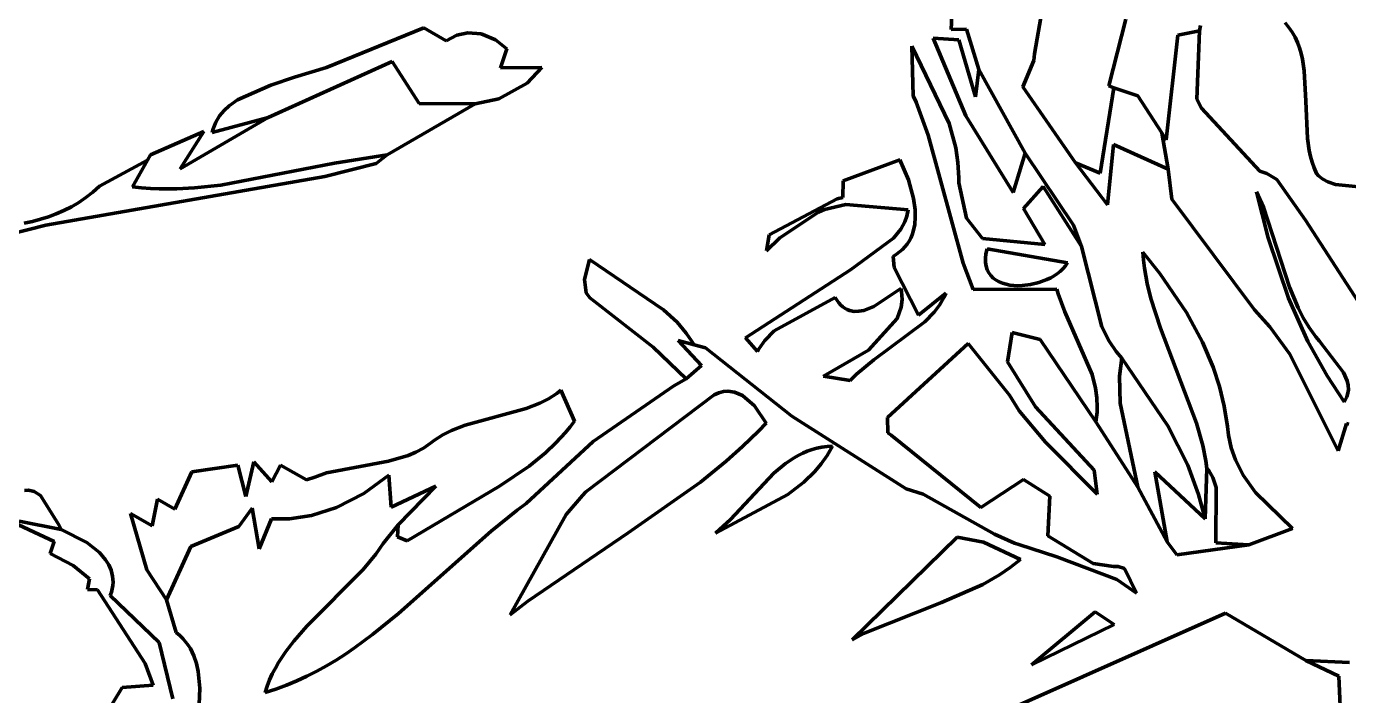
# Model space of a CAD drawing. Header units: millimetres. Extents: x 0 to 8.3, y 0 to 12.4.
# Drawn here: x 5.048 to 6.559, y 10.788 to 11.553 of the extents above; entities that cross this region are included whole.
import ezdxf

# ---------------------------------------------------------------- set-up
doc = ezdxf.new("R2010")
doc.units = ezdxf.units.MM
for name, color, linetype, lineweight in [('color#131313ff', 7, 'CONTINUOUS', 100), ('color#7c7c7cff', 7, 'CONTINUOUS', 100), ('color#c5c5c5ff', 7, 'CONTINUOUS', 100), ('color#ffffffff', 7, 'CONTINUOUS', 100)]:
    doc.layers.add(name, color=color, linetype=linetype, lineweight=lineweight)

msp = doc.modelspace()

# ---------------------------------------------------------------- linework, layer by layer
at = {"layer": 'color#131313ff'}
for p, q in [((6.1049, 11.5493), (6.1086, 11.6259)), ((6.2089, 11.5716), (6.2003, 11.5212)), ((6.3891, 11.5478), (6.3903, 11.5538)), ((6.487, 11.5568), (6.4913, 11.5516)), ((6.4913, 11.5516), (6.4951, 11.546)), ((6.1224, 11.5494), (6.1049, 11.5493)), ((6.1368, 11.5035), (6.1224, 11.5494)), ((6.386, 11.4694), (6.3891, 11.5478)), ((6.4951, 11.546), (6.4983, 11.5403)), ((6.4983, 11.5403), (6.501, 11.5344)), ((6.2003, 11.5212), (6.1995, 11.5139)), ((6.501, 11.5344), (6.5033, 11.5282)), ((6.5033, 11.5282), (6.5052, 11.5219)), ((6.5052, 11.5219), (6.5067, 11.5154)), ((5.324, 11.4484), (5.4659, 11.5124)), ((5.4659, 11.5124), (5.4968, 11.4644)), ((6.1995, 11.5139), (6.1871, 11.4835)), ((6.5067, 11.5154), (6.5088, 11.5021)), ((6.1896, 11.4077), (6.1368, 11.5035)), ((6.5088, 11.5021), (6.5106, 11.4672)), ((6.1871, 11.4835), (6.2471, 11.3969)), ((5.5608, 11.4643), (5.46, 11.4061)), ((5.4968, 11.4644), (5.5608, 11.4643)), ((6.3912, 11.4592), (6.386, 11.4694)), ((6.5106, 11.4672), (6.5125, 11.4246)), ((5.2234, 11.39), (5.324, 11.4484)), ((6.4579, 11.3871), (6.3912, 11.4592)), ((5.1896, 11.4061), (5.2506, 11.4325)), ((5.2506, 11.4325), (5.2234, 11.39)), ((6.2839, 11.3487), (6.2908, 11.4176)), ((6.2908, 11.4176), (6.3533, 11.3894)), ((6.5125, 11.4246), (6.5145, 11.4108)), ((5.1688, 11.3694), (5.1859, 11.3998)), ((5.1859, 11.3998), (5.1896, 11.4061)), ((5.46, 11.4061), (5.3999, 11.3964)), ((5.9814, 11.3763), (6.0462, 11.4001)), ((6.0462, 11.4001), (6.0562, 11.3774)), ((6.2449, 11.3255), (6.1896, 11.4077)), ((6.5145, 11.4108), (6.516, 11.404)), ((6.516, 11.404), (6.5178, 11.3974)), ((5.3999, 11.3964), (5.27, 11.3714)), ((6.2471, 11.3969), (6.2839, 11.3487)), ((6.3533, 11.3894), (6.3573, 11.3554)), ((6.466, 11.3845), (6.4579, 11.3871)), ((6.4775, 11.3777), (6.466, 11.3845)), ((6.5178, 11.3974), (6.52, 11.3909)), ((6.52, 11.3909), (6.5226, 11.3846)), ((6.5226, 11.3846), (6.525, 11.3821)), ((5.1791, 11.3683), (5.1688, 11.3694)), ((5.27, 11.3714), (5.2399, 11.3682)), ((5.9812, 11.3573), (5.9814, 11.3763)), ((6.0562, 11.3774), (6.0621, 11.3561)), ((6.5102, 11.3312), (6.4775, 11.3777)), ((6.525, 11.3821), (6.5301, 11.378)), ((6.5301, 11.378), (6.5356, 11.3749)), ((6.5356, 11.3749), (6.5445, 11.3719)), ((6.5445, 11.3719), (6.5897, 11.3674)), ((5.1893, 11.3675), (5.1791, 11.3683)), ((5.1994, 11.3671), (5.1893, 11.3675)), ((5.2197, 11.3671), (5.1994, 11.3671)), ((5.2399, 11.3682), (5.2197, 11.3671)), ((5.8968, 11.3146), (5.9747, 11.3558)), ((5.9747, 11.3558), (5.9812, 11.3573)), ((6.0621, 11.3561), (6.0638, 11.3431)), ((6.3573, 11.3554), (6.4519, 11.2286)), ((6.454, 11.3635), (6.4621, 11.3462)), ((6.4673, 11.3109), (6.454, 11.3635)), ((5.9532, 11.3404), (5.909, 11.311)), ((5.9601, 11.3433), (5.9532, 11.3404)), ((5.9845, 11.3493), (5.9601, 11.3433)), ((6.0558, 11.343), (5.9845, 11.3493)), ((6.0544, 11.3359), (6.0558, 11.343)), ((6.0638, 11.3431), (6.064, 11.3345)), ((6.4621, 11.3462), (6.492, 11.2545)), ((6.0474, 11.3208), (6.0522, 11.3295)), ((6.0522, 11.3295), (6.0544, 11.3359)), ((6.0633, 11.3262), (6.0616, 11.3182)), ((6.064, 11.3345), (6.0633, 11.3262)), ((6.254, 11.3012), (6.2449, 11.3255)), ((6.5745, 11.2319), (6.5102, 11.3312)), ((5.894, 11.2962), (5.8968, 11.3146)), ((5.909, 11.311), (5.894, 11.2962)), ((5.9898, 11.2745), (6.0389, 11.3108)), ((6.0389, 11.3108), (6.0474, 11.3208)), ((6.0587, 11.3108), (6.0569, 11.3072)), ((6.0603, 11.3144), (6.0587, 11.3108)), ((6.0616, 11.3182), (6.0603, 11.3144)), ((6.4908, 11.2422), (6.4673, 11.3109)), ((6.0461, 11.2949), (6.0425, 11.2923)), ((6.0493, 11.2977), (6.0461, 11.2949)), ((6.0522, 11.3007), (6.0493, 11.2977)), ((6.0547, 11.3039), (6.0522, 11.3007)), ((6.0569, 11.3072), (6.0547, 11.3039)), ((6.1447, 11.2929), (6.146, 11.2986)), ((6.146, 11.2986), (6.2381, 11.2826)), ((6.2774, 11.2095), (6.254, 11.3012)), ((6.3435, 11.2704), (6.324, 11.2945)), ((6.324, 11.2945), (6.3248, 11.2855)), ((6.0425, 11.2923), (6.0385, 11.2899)), ((6.0385, 11.2899), (6.0397, 11.2773)), ((6.1442, 11.2877), (6.1447, 11.2929)), ((6.1443, 11.2829), (6.1442, 11.2877)), ((6.145, 11.2785), (6.1443, 11.2829)), ((6.1463, 11.2745), (6.145, 11.2785)), ((6.2359, 11.2792), (6.2332, 11.276)), ((6.2381, 11.2826), (6.2359, 11.2792)), ((6.3248, 11.2855), (6.326, 11.2765)), ((5.8699, 11.1966), (5.9898, 11.2745)), ((6.0397, 11.2773), (6.0678, 11.2225)), ((6.1481, 11.271), (6.1463, 11.2745)), ((6.1504, 11.2679), (6.1481, 11.271)), ((6.1531, 11.2651), (6.1504, 11.2679)), ((6.1563, 11.2628), (6.1531, 11.2651)), ((6.2188, 11.2654), (6.2145, 11.2633)), ((6.2229, 11.2677), (6.2188, 11.2654)), ((6.2267, 11.2702), (6.2229, 11.2677)), ((6.2301, 11.273), (6.2267, 11.2702)), ((6.2332, 11.276), (6.2301, 11.273)), ((6.326, 11.2765), (6.3291, 11.2589)), ((6.3742, 11.2257), (6.3435, 11.2704)), ((6.0475, 11.253), (6.0167, 11.2325)), ((6.0482, 11.2498), (6.0475, 11.253)), ((6.0489, 11.2405), (6.0482, 11.2498)), ((6.1598, 11.2608), (6.1563, 11.2628)), ((6.1637, 11.2592), (6.1598, 11.2608)), ((6.1678, 11.258), (6.1637, 11.2592)), ((6.1721, 11.2571), (6.1678, 11.258)), ((6.1766, 11.2566), (6.1721, 11.2571)), ((6.1813, 11.2564), (6.1766, 11.2566)), ((6.1861, 11.2565), (6.1813, 11.2564)), ((6.1958, 11.2576), (6.1861, 11.2565)), ((6.2054, 11.2599), (6.1958, 11.2576)), ((6.2145, 11.2633), (6.2054, 11.2599)), ((6.3291, 11.2589), (6.3334, 11.2416)), ((6.492, 11.2545), (6.5017, 11.2309)), ((5.9725, 11.2427), (5.9027, 11.2046)), ((5.9745, 11.2394), (5.9725, 11.2427)), ((5.9767, 11.2366), (5.9745, 11.2394)), ((5.9789, 11.2341), (5.9767, 11.2366)), ((5.9812, 11.2321), (5.9789, 11.2341)), ((6.048, 11.232), (6.0489, 11.2405)), ((6.0678, 11.2225), (6.099, 11.2478)), ((6.0915, 11.2341), (6.0854, 11.226)), ((6.0967, 11.243), (6.0915, 11.2341)), ((6.099, 11.2478), (6.0967, 11.243)), ((6.3334, 11.2416), (6.3442, 11.2077)), ((6.513, 11.1927), (6.4908, 11.2422)), ((5.9837, 11.2304), (5.9812, 11.2321)), ((5.9862, 11.2291), (5.9837, 11.2304)), ((5.9887, 11.2281), (5.9862, 11.2291)), ((5.9941, 11.227), (5.9887, 11.2281)), ((5.9996, 11.2271), (5.9941, 11.227)), ((6.0052, 11.2281), (5.9996, 11.2271)), ((6.0167, 11.2325), (6.0052, 11.2281)), ((6.0104, 11.1828), (6.0433, 11.2189)), ((6.0433, 11.2189), (6.048, 11.232)), ((6.0854, 11.226), (6.075, 11.2149)), ((6.3925, 11.1917), (6.3742, 11.2257)), ((6.4519, 11.2286), (6.4695, 11.2094)), ((6.5017, 11.2309), (6.5075, 11.2196)), ((6.5075, 11.2196), (6.5142, 11.2086)), ((5.9027, 11.2046), (5.8921, 11.1939)), ((6.075, 11.2149), (6.0166, 11.1717)), ((6.2858, 11.1928), (6.2774, 11.2095)), ((6.3442, 11.2077), (6.3854, 11.0994)), ((6.4695, 11.2094), (6.4924, 11.178)), ((6.5142, 11.2086), (6.5219, 11.1981)), ((5.8195, 11.1652), (5.793, 11.1936)), ((5.793, 11.1936), (5.811, 11.1888)), ((5.811, 11.1888), (5.8241, 11.1852)), ((5.8835, 11.181), (5.8699, 11.1966)), ((5.8921, 11.1939), (5.8854, 11.1845)), ((6.0322, 11.1057), (6.1244, 11.1903)), ((6.1244, 11.1903), (6.1718, 11.1313)), ((6.1695, 11.1692), (6.1746, 11.2027)), ((6.1746, 11.2027), (6.2069, 11.195)), ((6.2069, 11.195), (6.2703, 11.1008)), ((6.2938, 11.181), (6.2858, 11.1928)), ((6.4045, 11.1633), (6.3925, 11.1917)), ((6.5348, 11.1534), (6.513, 11.1927)), ((6.5219, 11.1981), (6.5261, 11.1931)), ((6.5261, 11.1931), (6.5536, 11.1572)), ((5.8241, 11.1852), (5.9227, 11.1071)), ((5.8854, 11.1845), (5.8835, 11.181)), ((5.9589, 11.1531), (6.0104, 11.1828)), ((6.3002, 11.1736), (6.2938, 11.181)), ((6.3528, 11.0963), (6.3002, 11.1736)), ((6.4924, 11.178), (6.5475, 11.0676)), ((5.8021, 11.1498), (5.8195, 11.1652)), ((6.0166, 11.1717), (5.9966, 11.1553)), ((6.2014, 11.1179), (6.1695, 11.1692)), ((6.4117, 11.1413), (6.4045, 11.1633)), ((5.788, 11.1418), (5.8021, 11.1498)), ((5.9894, 11.148), (5.9589, 11.1531)), ((5.9966, 11.1553), (5.9894, 11.148)), ((6.5545, 11.1235), (6.5348, 11.1534)), ((6.5536, 11.1572), (6.558, 11.1476)), ((6.558, 11.1476), (6.559, 11.1425)), ((6.559, 11.1425), (6.5592, 11.1373)), ((5.8338, 11.1316), (5.6874, 11.0207)), ((5.6955, 11.0785), (5.788, 11.1418)), ((5.8392, 11.134), (5.8338, 11.1316)), ((5.8446, 11.1353), (5.8392, 11.134)), ((5.8497, 11.1357), (5.8446, 11.1353)), ((5.8571, 11.1347), (5.8497, 11.1357)), ((5.8663, 11.1309), (5.8571, 11.1347)), ((5.8802, 11.1191), (5.8663, 11.1309)), ((6.1718, 11.1313), (6.1826, 11.1132)), ((6.4172, 11.1188), (6.4117, 11.1413)), ((6.5573, 11.1292), (6.5561, 11.1264)), ((6.5582, 11.132), (6.5573, 11.1292)), ((6.5592, 11.1373), (6.5582, 11.132)), ((5.8934, 11.0993), (5.8802, 11.1191)), ((6.1826, 11.1132), (6.213, 11.0776)), ((6.2686, 11.0456), (6.2014, 11.1179)), ((6.421, 11.0956), (6.4172, 11.1188)), ((6.5561, 11.1264), (6.5545, 11.1235)), ((5.8846, 11.0902), (5.8934, 11.0993)), ((5.9227, 11.1071), (6.0537, 11.0244)), ((6.0326, 11.0883), (6.0322, 11.1057)), ((6.2703, 11.1008), (6.3185, 11.026)), ((6.3854, 11.0994), (6.3926, 11.0738)), ((6.5475, 11.0676), (6.5569, 11.0987)), ((6.5569, 11.0987), (6.5597, 11.098)), ((5.8664, 11.0725), (5.8846, 11.0902)), ((6.0363, 11.0854), (6.0326, 11.0883)), ((6.1391, 11.003), (6.0363, 11.0854)), ((6.3755, 11.0514), (6.3528, 11.0963)), ((6.4221, 11.0855), (6.421, 11.0956)), ((6.4253, 11.071), (6.4221, 11.0855)), ((5.6189, 11.0076), (5.6955, 11.0785)), ((5.8476, 11.0558), (5.8664, 11.0725)), ((5.9405, 11.0673), (5.9353, 11.0651)), ((5.9459, 11.0692), (5.9405, 11.0673)), ((5.9514, 11.0707), (5.9459, 11.0692)), ((5.9572, 11.0719), (5.9514, 11.0707)), ((5.9631, 11.0726), (5.9572, 11.0719)), ((5.9692, 11.073), (5.9631, 11.0726)), ((5.9633, 11.0625), (5.9692, 11.073)), ((6.213, 11.0776), (6.2721, 11.0181)), ((6.3926, 11.0738), (6.3962, 11.0564)), ((6.4302, 11.0572), (6.4253, 11.071)), ((5.8182, 11.032), (5.8476, 11.0558)), ((5.9157, 11.0533), (5.9022, 11.042)), ((5.9253, 11.0597), (5.9157, 11.0533)), ((5.9302, 11.0625), (5.9253, 11.0597)), ((5.9353, 11.0651), (5.9302, 11.0625)), ((5.949, 11.0441), (5.9565, 11.0529)), ((5.9565, 11.0529), (5.9633, 11.0625)), ((6.3962, 11.0564), (6.3975, 11.0476)), ((6.4389, 11.0398), (6.4302, 11.0572)), ((5.4333, 11.0187), (5.4621, 11.0397)), ((5.4621, 11.0397), (5.4645, 11.0034)), ((5.9022, 11.042), (5.8525, 10.9892)), ((5.9366, 11.032), (5.949, 11.0441)), ((6.2721, 11.0181), (6.2686, 11.0456)), ((6.388, 11.0178), (6.3755, 11.0514)), ((6.3975, 11.0476), (6.3953, 10.9899)), ((6.4529, 11.0199), (6.4389, 11.0398)), ((5.4645, 11.0034), (5.5156, 11.0273)), ((5.5156, 11.0273), (5.4728, 10.983)), ((5.7356, 10.9741), (5.8182, 11.032)), ((5.9181, 11.0179), (5.9366, 11.032)), ((6.0537, 11.0244), (6.0728, 11.0182)), ((6.1878, 11.0347), (6.1391, 11.003)), ((6.218, 11.016), (6.1878, 11.0347)), ((6.3185, 11.026), (6.3519, 10.9638)), ((5.402, 11.0028), (5.4333, 11.0187)), ((5.6087, 11), (5.6189, 11.0076)), ((5.6833, 11.0167), (5.6647, 10.995)), ((5.6874, 11.0207), (5.6833, 11.0167)), ((5.8355, 10.9735), (5.9181, 11.0179)), ((6.0728, 11.0182), (6.1547, 10.9723)), ((6.2154, 10.9706), (6.218, 11.016)), ((6.3953, 10.9899), (6.388, 11.0178)), ((6.4954, 10.9789), (6.4529, 11.0199)), ((5.0793, 10.964), (5.0213, 10.9912)), ((5.2905, 10.9813), (5.3055, 11.0023)), ((5.3055, 11.0023), (5.3135, 10.9557)), ((5.3485, 10.9901), (5.3734, 10.9939)), ((5.3734, 10.9939), (5.402, 11.0028)), ((5.579, 10.9759), (5.6087, 11)), ((5.6647, 10.995), (5.6008, 10.8802)), ((5.0392, 10.9872), (5.0874, 10.9776)), ((5.0874, 10.9776), (5.1165, 10.963)), ((5.2354, 10.9583), (5.2905, 10.9813)), ((5.3135, 10.9557), (5.3279, 10.9898)), ((5.3279, 10.9898), (5.3485, 10.9901)), ((5.4728, 10.983), (5.4556, 10.9618)), ((5.8525, 10.9892), (5.8355, 10.9735)), ((6.4455, 10.9603), (6.4954, 10.9789)), ((5.0746, 10.9503), (5.0793, 10.964)), ((5.1165, 10.963), (5.131, 10.9513)), ((5.4556, 10.9618), (5.4471, 10.9494)), ((5.4732, 10.8818), (5.579, 10.9759)), ((5.6208, 10.8957), (5.7356, 10.9741)), ((6.1118, 10.9691), (5.9919, 10.8517)), ((6.142, 10.9633), (6.1118, 10.9691)), ((6.1842, 10.9436), (6.142, 10.9633)), ((6.1547, 10.9723), (6.1775, 10.9623)), ((6.1775, 10.9623), (6.1822, 10.9607)), ((6.2672, 10.9387), (6.2154, 10.9706)), ((6.3519, 10.9638), (6.3631, 10.9486)), ((5.101, 10.9366), (5.0746, 10.9503)), ((5.131, 10.9513), (5.138, 10.9432)), ((5.2077, 10.8973), (5.2354, 10.9583)), ((5.4471, 10.9494), (5.4327, 10.9319)), ((6.1822, 10.9607), (6.2259, 10.9464)), ((6.2259, 10.9464), (6.2946, 10.9206)), ((6.3631, 10.9486), (6.4455, 10.9603)), ((5.1197, 10.9215), (5.101, 10.9366)), ((5.138, 10.9432), (5.1417, 10.9373)), ((5.1417, 10.9373), (5.1444, 10.9311)), ((5.1444, 10.9311), (5.1461, 10.9244)), ((5.4327, 10.9319), (5.3682, 10.8671)), ((6.1603, 10.9259), (6.1725, 10.9342)), ((6.1725, 10.9342), (6.1842, 10.9436)), ((6.2908, 10.9353), (6.2672, 10.9387)), ((6.2961, 10.9353), (6.2908, 10.9353)), ((6.3032, 10.933), (6.2961, 10.9353)), ((6.317, 10.9049), (6.3032, 10.933)), ((5.1174, 10.909), (5.1197, 10.9215)), ((5.1461, 10.9244), (5.1465, 10.921)), ((5.1466, 10.9174), (5.1463, 10.9138)), ((5.1465, 10.921), (5.1466, 10.9174)), ((6.1412, 10.915), (6.1603, 10.9259)), ((6.2946, 10.9206), (6.317, 10.9049)), ((5.1288, 10.9089), (5.1174, 10.909)), ((5.1834, 10.8247), (5.1288, 10.9089)), ((5.1448, 10.9063), (5.1434, 10.9024)), ((5.1434, 10.9024), (5.1993, 10.8487)), ((5.1457, 10.9101), (5.1448, 10.9063)), ((5.1463, 10.9138), (5.1457, 10.9101)), ((6.094, 10.8945), (6.1412, 10.915)), ((5.2189, 10.8601), (5.2077, 10.8973)), ((5.6008, 10.8802), (5.6208, 10.8957)), ((6.0048, 10.8587), (6.094, 10.8945)), ((5.4433, 10.8576), (5.4732, 10.8818)), ((6.4188, 10.8823), (6.1727, 10.7727)), ((6.2696, 10.8836), (6.197, 10.8229)), ((6.2912, 10.869), (6.2696, 10.8836)), ((6.5105, 10.8282), (6.4188, 10.8823)), ((5.2228, 10.8567), (5.2189, 10.8601)), ((5.2264, 10.8531), (5.2228, 10.8567)), ((5.3682, 10.8671), (5.3532, 10.8502)), ((5.4228, 10.8425), (5.4433, 10.8576)), ((5.9919, 10.8517), (6.0048, 10.8587)), ((6.197, 10.8229), (6.2912, 10.869)), ((5.1993, 10.8487), (5.2149, 10.7844)), ((5.2296, 10.8494), (5.2264, 10.8531)), ((5.2325, 10.8456), (5.2296, 10.8494)), ((5.235, 10.8416), (5.2325, 10.8456)), ((5.2372, 10.8375), (5.235, 10.8416)), ((5.3532, 10.8502), (5.3441, 10.8384)), ((5.4123, 10.8354), (5.4228, 10.8425)), ((5.2391, 10.8333), (5.2372, 10.8375)), ((5.2421, 10.8245), (5.2391, 10.8333)), ((5.3359, 10.8259), (5.3322, 10.8194)), ((5.3441, 10.8384), (5.3359, 10.8259)), ((5.3907, 10.8221), (5.4016, 10.8286)), ((5.4016, 10.8286), (5.4123, 10.8354)), ((6.5605, 10.8257), (6.5105, 10.8282)), ((5.1923, 10.7998), (5.1834, 10.8247)), ((5.2441, 10.8155), (5.2421, 10.8245)), ((5.2458, 10.7965), (5.2441, 10.8155)), ((5.3287, 10.8128), (5.3256, 10.8059)), ((5.3322, 10.8194), (5.3287, 10.8128)), ((5.3567, 10.8048), (5.3682, 10.8102)), ((5.3682, 10.8102), (5.3796, 10.8159)), ((5.3796, 10.8159), (5.3907, 10.8221)), ((5.1107, 10.7211), (5.1572, 10.7973)), ((5.1572, 10.7973), (5.1923, 10.7998)), ((5.243, 10.7287), (5.2458, 10.7965)), ((5.3228, 10.7988), (5.3204, 10.7914)), ((5.3204, 10.7914), (5.3328, 10.7954)), ((5.3256, 10.8059), (5.3228, 10.7988)), ((5.3328, 10.7954), (5.3449, 10.7999)), ((5.3449, 10.7999), (5.3567, 10.8048))]:
    msp.add_line(p, q, dxfattribs=at)
at = {"layer": 'color#7c7c7cff'}
for p, q in [((6.0846, 11.5391), (6.1139, 11.5373)), ((6.1219, 11.4506), (6.0846, 11.5391)), ((6.1139, 11.5373), (6.133, 11.4721)), ((6.06, 11.53), (6.1027, 11.4418)), ((6.0617, 11.4734), (6.06, 11.53)), ((6.133, 11.4721), (6.1368, 11.5035)), ((6.1368, 11.5035), (6.1896, 11.4077)), ((6.2752, 11.385), (6.2911, 11.4826)), ((6.2911, 11.4826), (6.3185, 11.4733)), ((6.065, 11.466), (6.0617, 11.4734)), ((6.0787, 11.4285), (6.065, 11.466)), ((6.3185, 11.4733), (6.346, 11.4311)), ((6.1758, 11.363), (6.1219, 11.4506)), ((6.1027, 11.4418), (6.1102, 11.4141)), ((6.346, 11.4311), (6.3533, 11.3894)), ((6.1187, 11.2821), (6.0787, 11.4285)), ((6.2908, 11.4176), (6.2839, 11.3487)), ((6.3533, 11.3894), (6.2908, 11.4176)), ((5.1311, 11.3701), (5.1859, 11.3998)), ((5.1859, 11.3998), (5.1688, 11.3694)), ((5.3999, 11.3964), (5.46, 11.4061)), ((5.46, 11.4061), (5.4474, 11.3961)), ((6.1102, 11.4141), (6.1128, 11.3971)), ((6.1896, 11.4077), (6.1758, 11.363)), ((5.27, 11.3714), (5.3999, 11.3964)), ((5.4474, 11.3961), (5.3889, 11.3812)), ((6.1128, 11.3971), (6.1138, 11.3797)), ((6.2839, 11.3487), (6.2471, 11.3969)), ((6.2471, 11.3969), (6.2752, 11.385)), ((5.3889, 11.3812), (5.0697, 11.3254)), ((5.1234, 11.3632), (5.1311, 11.3701)), ((5.1688, 11.3694), (5.1791, 11.3683)), ((5.2399, 11.3682), (5.27, 11.3714)), ((6.1138, 11.3797), (6.1137, 11.3738)), ((6.1137, 11.3738), (6.1227, 11.3334)), ((6.1877, 11.3445), (6.2101, 11.3698)), ((6.2101, 11.3698), (6.254, 11.3012)), ((5.1074, 11.3515), (5.1155, 11.357)), ((5.1155, 11.357), (5.1234, 11.3632)), ((5.1791, 11.3683), (5.1893, 11.3675)), ((5.1893, 11.3675), (5.1994, 11.3671)), ((5.1994, 11.3671), (5.2197, 11.3671)), ((5.2197, 11.3671), (5.2399, 11.3682)), ((5.0817, 11.3385), (5.0905, 11.3423)), ((5.0905, 11.3423), (5.099, 11.3466)), ((5.099, 11.3466), (5.1074, 11.3515)), ((6.212, 11.3036), (6.1877, 11.3445)), ((5.0697, 11.3254), (4.9506, 11.2956)), ((5.045, 11.3277), (5.0544, 11.3298)), ((5.0544, 11.3298), (5.0637, 11.3323)), ((5.0637, 11.3323), (5.0728, 11.3351)), ((5.0728, 11.3351), (5.0817, 11.3385)), ((6.1227, 11.3334), (6.1408, 11.3102)), ((6.1408, 11.3102), (6.212, 11.3036)), ((6.146, 11.2986), (6.1447, 11.2929)), ((6.2381, 11.2826), (6.146, 11.2986)), ((6.254, 11.3012), (6.2774, 11.2095)), ((6.1301, 11.2522), (6.1187, 11.2821)), ((6.1447, 11.2929), (6.1442, 11.2877)), ((6.1442, 11.2877), (6.1443, 11.2829)), ((6.1443, 11.2829), (6.145, 11.2785)), ((6.145, 11.2785), (6.1463, 11.2745)), ((6.2332, 11.276), (6.2359, 11.2792)), ((6.2359, 11.2792), (6.2381, 11.2826)), ((6.1463, 11.2745), (6.1481, 11.271)), ((6.1481, 11.271), (6.1504, 11.2679)), ((6.1504, 11.2679), (6.1531, 11.2651)), ((6.1531, 11.2651), (6.1563, 11.2628)), ((6.2145, 11.2633), (6.2188, 11.2654)), ((6.2188, 11.2654), (6.2229, 11.2677)), ((6.2229, 11.2677), (6.2267, 11.2702)), ((6.2267, 11.2702), (6.2301, 11.273)), ((6.2301, 11.273), (6.2332, 11.276)), ((6.2257, 11.2524), (6.1301, 11.2522)), ((6.1563, 11.2628), (6.1598, 11.2608)), ((6.1598, 11.2608), (6.1637, 11.2592)), ((6.1637, 11.2592), (6.1678, 11.258)), ((6.1678, 11.258), (6.1721, 11.2571)), ((6.1721, 11.2571), (6.1766, 11.2566)), ((6.1766, 11.2566), (6.1813, 11.2564)), ((6.1813, 11.2564), (6.1861, 11.2565)), ((6.1861, 11.2565), (6.1958, 11.2576)), ((6.1958, 11.2576), (6.2054, 11.2599)), ((6.2054, 11.2599), (6.2145, 11.2633)), ((6.2272, 11.2472), (6.2257, 11.2524)), ((6.2348, 11.2265), (6.2272, 11.2472)), ((6.2661, 11.1549), (6.2348, 11.2265)), ((6.2774, 11.2095), (6.2858, 11.1928)), ((6.2858, 11.1928), (6.2938, 11.181)), ((6.2938, 11.181), (6.3002, 11.1736)), ((6.3002, 11.1736), (6.2976, 11.1529)), ((6.2702, 11.1391), (6.2661, 11.1549)), ((6.2976, 11.1529), (6.2982, 11.122)), ((6.2717, 11.1284), (6.2702, 11.1391)), ((6.2721, 11.1175), (6.2717, 11.1284)), ((6.2719, 11.112), (6.2721, 11.1175)), ((6.2982, 11.122), (6.3185, 11.026)), ((6.2703, 11.1008), (6.2713, 11.1065)), ((6.3185, 11.026), (6.2703, 11.1008)), ((6.2713, 11.1065), (6.2719, 11.112)), ((6.3519, 10.9638), (6.3378, 11.0435)), ((6.3378, 11.0435), (6.3953, 10.9899)), ((6.3953, 10.9899), (6.3975, 11.0476)), ((6.3975, 11.0476), (6.3995, 11.0451)), ((6.3995, 11.0451), (6.4043, 11.0371)), ((6.4043, 11.0371), (6.4082, 11.0259)), ((6.4082, 11.0259), (6.4076, 10.9624)), ((6.3631, 10.9486), (6.3519, 10.9638)), ((6.4076, 10.9624), (6.4455, 10.9603)), ((6.4455, 10.9603), (6.3631, 10.9486)), ((6.5484, 10.8101), (6.5105, 10.8282)), ((6.5105, 10.8282), (6.5605, 10.8257)), ((6.5517, 10.7374), (6.5484, 10.8101))]:
    msp.add_line(p, q, dxfattribs=at)
at = {"layer": 'color#c5c5c5ff'}
for p, q in [((5.3907, 11.5056), (5.502, 11.5509)), ((5.502, 11.5509), (5.5274, 11.5361)), ((6.2851, 11.4846), (6.3047, 11.561)), ((6.3903, 11.5538), (6.3891, 11.5478)), ((5.5274, 11.5361), (5.5398, 11.5425)), ((5.5398, 11.5425), (5.5524, 11.5453)), ((5.5524, 11.5453), (5.5674, 11.5442)), ((5.5674, 11.5442), (5.584, 11.5373)), ((5.584, 11.5373), (5.5969, 11.5271)), ((6.3641, 11.5425), (6.351, 11.423)), ((6.3891, 11.5478), (6.3641, 11.5425)), ((5.5969, 11.5271), (5.5895, 11.5054)), ((5.4659, 11.5124), (5.324, 11.4484)), ((5.3541, 11.4947), (5.3907, 11.5056)), ((5.4968, 11.4644), (5.4659, 11.5124)), ((5.5895, 11.5054), (5.6368, 11.5059)), ((5.6368, 11.5059), (5.6202, 11.4878)), ((5.3272, 11.4854), (5.3541, 11.4947)), ((5.289, 11.4688), (5.3272, 11.4854)), ((5.6202, 11.4878), (5.5878, 11.4701)), ((6.2911, 11.4826), (6.2851, 11.4846)), ((6.3185, 11.4733), (6.2911, 11.4826)), ((5.2735, 11.4564), (5.2792, 11.4618)), ((5.2792, 11.4618), (5.289, 11.4688)), ((5.5608, 11.4643), (5.4968, 11.4644)), ((5.5878, 11.4701), (5.5608, 11.4643)), ((6.346, 11.4311), (6.3185, 11.4733)), ((5.324, 11.4484), (5.2598, 11.4314)), ((5.2643, 11.4434), (5.2685, 11.4503)), ((5.2685, 11.4503), (5.2735, 11.4564)), ((5.2598, 11.4314), (5.261, 11.4356)), ((5.261, 11.4356), (5.2625, 11.4396)), ((5.2625, 11.4396), (5.2643, 11.4434)), ((6.351, 11.423), (6.346, 11.4311)), ((5.6857, 11.2635), (5.6913, 11.2864)), ((5.6913, 11.2864), (5.7762, 11.2289)), ((5.6877, 11.2483), (5.6857, 11.2635)), ((5.6919, 11.2425), (5.6877, 11.2483)), ((5.6967, 11.2388), (5.6919, 11.2425)), ((5.7643, 11.1861), (5.6967, 11.2388)), ((5.7762, 11.2289), (5.7918, 11.2145)), ((5.7918, 11.2145), (5.8021, 11.2023)), ((5.811, 11.1888), (5.793, 11.1936)), ((5.793, 11.1936), (5.8195, 11.1652)), ((5.8021, 11.2023), (5.8082, 11.1935)), ((5.8082, 11.1935), (5.811, 11.1888)), ((5.8021, 11.1498), (5.7643, 11.1861)), ((5.8195, 11.1652), (5.8021, 11.1498)), ((5.6444, 11.1271), (5.6539, 11.1333)), ((5.6539, 11.1333), (5.6585, 11.1368)), ((5.6585, 11.1368), (5.6743, 11.1017)), ((5.5492, 11.097), (5.6191, 11.1159)), ((5.6191, 11.1159), (5.6346, 11.122)), ((5.6346, 11.122), (5.6444, 11.1271)), ((5.6743, 11.1017), (5.6693, 11.0951)), ((5.5143, 11.0798), (5.5238, 11.0859)), ((5.5238, 11.0859), (5.5338, 11.0909)), ((5.5338, 11.0909), (5.5492, 11.097)), ((5.664, 11.0887), (5.6529, 11.0767)), ((5.6693, 11.0951), (5.664, 11.0887)), ((5.493, 11.0661), (5.5015, 11.0707)), ((5.5015, 11.0707), (5.5097, 11.0763)), ((5.5097, 11.0763), (5.5143, 11.0798)), ((5.6529, 11.0767), (5.6412, 11.0655)), ((5.2983, 11.0155), (5.3075, 11.0551)), ((5.3075, 11.0551), (5.328, 11.0324)), ((5.3906, 11.0426), (5.4614, 11.056)), ((5.4614, 11.056), (5.4842, 11.0624)), ((5.4842, 11.0624), (5.493, 11.0661)), ((5.6412, 11.0655), (5.6223, 11.0501)), ((5.2173, 11.0011), (5.2367, 11.0438)), ((5.2367, 11.0438), (5.2894, 11.0512)), ((5.2894, 11.0512), (5.2983, 11.0155)), ((5.328, 11.0324), (5.3379, 11.0514)), ((5.3379, 11.0514), (5.3678, 11.0344)), ((5.3678, 11.0344), (5.3772, 11.0374)), ((5.3772, 11.0374), (5.3906, 11.0426)), ((5.4621, 11.0397), (5.4333, 11.0187)), ((5.4645, 11.0034), (5.4621, 11.0397)), ((5.6223, 11.0501), (5.5886, 11.0273)), ((5.0452, 11.0225), (5.0499, 11.0226)), ((5.0499, 11.0226), (5.0563, 11.0211)), ((5.5156, 11.0273), (5.4645, 11.0034)), ((5.4728, 10.983), (5.5156, 11.0273)), ((5.5886, 11.0273), (5.4829, 10.9647)), ((5.0563, 11.0211), (5.0636, 11.0166)), ((5.0636, 11.0166), (5.0845, 10.9831)), ((5.1913, 10.9819), (5.1974, 11.0124)), ((5.1974, 11.0124), (5.2173, 11.0011)), ((5.4333, 11.0187), (5.402, 11.0028)), ((5.1853, 10.9317), (5.1667, 10.996)), ((5.1667, 10.996), (5.1913, 10.9819)), ((5.3055, 11.0023), (5.2905, 10.9813)), ((5.3135, 10.9557), (5.3055, 11.0023)), ((5.3734, 10.9939), (5.3485, 10.9901)), ((5.402, 11.0028), (5.3734, 10.9939)), ((5.0874, 10.9776), (5.0392, 10.9872)), ((5.0845, 10.9831), (5.0874, 10.9776)), ((5.2905, 10.9813), (5.2354, 10.9583)), ((5.3279, 10.9898), (5.3135, 10.9557)), ((5.3485, 10.9901), (5.3279, 10.9898)), ((5.4719, 10.9695), (5.4728, 10.983)), ((5.4829, 10.9647), (5.4719, 10.9695)), ((5.2354, 10.9583), (5.2077, 10.8973)), ((5.2077, 10.8973), (5.1853, 10.9317)), ((6.197, 10.8229), (6.2696, 10.8836)), ((6.2696, 10.8836), (6.2912, 10.869)), ((6.2912, 10.869), (6.197, 10.8229))]:
    msp.add_line(p, q, dxfattribs=at)
at = {"layer": 'color#ffffffff'}
for p, q in [((6.1086, 11.6259), (6.1049, 11.5493)), ((6.2003, 11.5212), (6.2089, 11.5716)), ((5.502, 11.5509), (5.3907, 11.5056)), ((5.5274, 11.5361), (5.502, 11.5509)), ((6.3047, 11.561), (6.2851, 11.4846)), ((6.4913, 11.5516), (6.487, 11.5568)), ((6.4951, 11.546), (6.4913, 11.5516)), ((5.5398, 11.5425), (5.5274, 11.5361)), ((5.5524, 11.5453), (5.5398, 11.5425)), ((5.5674, 11.5442), (5.5524, 11.5453)), ((5.584, 11.5373), (5.5674, 11.5442)), ((5.5969, 11.5271), (5.584, 11.5373)), ((6.1139, 11.5373), (6.0846, 11.5391)), ((6.0846, 11.5391), (6.1219, 11.4506)), ((6.1049, 11.5493), (6.1224, 11.5494)), ((6.133, 11.4721), (6.1139, 11.5373)), ((6.1224, 11.5494), (6.1368, 11.5035)), ((6.351, 11.423), (6.3641, 11.5425)), ((6.3641, 11.5425), (6.3891, 11.5478)), ((6.3891, 11.5478), (6.386, 11.4694)), ((6.4983, 11.5403), (6.4951, 11.546)), ((6.501, 11.5344), (6.4983, 11.5403)), ((5.5895, 11.5054), (5.5969, 11.5271)), ((6.1027, 11.4418), (6.06, 11.53)), ((6.06, 11.53), (6.0617, 11.4734)), ((6.1995, 11.5139), (6.2003, 11.5212)), ((6.5033, 11.5282), (6.501, 11.5344)), ((6.5052, 11.5219), (6.5033, 11.5282)), ((6.5067, 11.5154), (6.5052, 11.5219)), ((5.3907, 11.5056), (5.3541, 11.4947)), ((5.6368, 11.5059), (5.5895, 11.5054)), ((5.6202, 11.4878), (5.6368, 11.5059)), ((6.1871, 11.4835), (6.1995, 11.5139)), ((6.5088, 11.5021), (6.5067, 11.5154)), ((5.3541, 11.4947), (5.3272, 11.4854)), ((6.1368, 11.5035), (6.133, 11.4721)), ((6.5106, 11.4672), (6.5088, 11.5021)), ((5.3272, 11.4854), (5.289, 11.4688)), ((5.5878, 11.4701), (5.6202, 11.4878)), ((6.2471, 11.3969), (6.1871, 11.4835)), ((6.2911, 11.4826), (6.2752, 11.385)), ((6.2851, 11.4846), (6.2911, 11.4826)), ((5.2792, 11.4618), (5.2735, 11.4564)), ((5.289, 11.4688), (5.2792, 11.4618)), ((5.46, 11.4061), (5.5608, 11.4643)), ((5.5608, 11.4643), (5.5878, 11.4701)), ((6.0617, 11.4734), (6.065, 11.466)), ((6.065, 11.466), (6.0787, 11.4285)), ((6.386, 11.4694), (6.3912, 11.4592)), ((6.5125, 11.4246), (6.5106, 11.4672)), ((5.324, 11.4484), (5.2234, 11.39)), ((5.2598, 11.4314), (5.324, 11.4484)), ((5.2685, 11.4503), (5.2643, 11.4434)), ((5.2735, 11.4564), (5.2685, 11.4503)), ((6.1219, 11.4506), (6.1758, 11.363)), ((6.3912, 11.4592), (6.4579, 11.3871)), ((5.2506, 11.4325), (5.1896, 11.4061)), ((5.2234, 11.39), (5.2506, 11.4325)), ((5.261, 11.4356), (5.2598, 11.4314)), ((5.2625, 11.4396), (5.261, 11.4356)), ((5.2643, 11.4434), (5.2625, 11.4396)), ((6.1102, 11.4141), (6.1027, 11.4418)), ((6.3533, 11.3894), (6.346, 11.4311)), ((6.346, 11.4311), (6.351, 11.423)), ((6.0787, 11.4285), (6.1187, 11.2821)), ((6.5145, 11.4108), (6.5125, 11.4246)), ((5.1859, 11.3998), (5.1311, 11.3701)), ((5.1896, 11.4061), (5.1859, 11.3998)), ((5.4474, 11.3961), (5.46, 11.4061)), ((6.0462, 11.4001), (5.9814, 11.3763)), ((6.0562, 11.3774), (6.0462, 11.4001)), ((6.1128, 11.3971), (6.1102, 11.4141)), ((6.1758, 11.363), (6.1896, 11.4077)), ((6.1896, 11.4077), (6.2449, 11.3255)), ((6.516, 11.404), (6.5145, 11.4108)), ((6.5178, 11.3974), (6.516, 11.404)), ((5.3889, 11.3812), (5.4474, 11.3961)), ((6.1138, 11.3797), (6.1128, 11.3971)), ((6.2752, 11.385), (6.2471, 11.3969)), ((6.3573, 11.3554), (6.3533, 11.3894)), ((6.4579, 11.3871), (6.466, 11.3845)), ((6.466, 11.3845), (6.4775, 11.3777)), ((6.52, 11.3909), (6.5178, 11.3974)), ((6.5226, 11.3846), (6.52, 11.3909)), ((6.525, 11.3821), (6.5226, 11.3846)), ((5.0697, 11.3254), (5.3889, 11.3812)), ((5.1311, 11.3701), (5.1234, 11.3632)), ((5.9814, 11.3763), (5.9812, 11.3573)), ((6.0621, 11.3561), (6.0562, 11.3774)), ((6.1137, 11.3738), (6.1138, 11.3797)), ((6.1227, 11.3334), (6.1137, 11.3738)), ((6.2101, 11.3698), (6.1877, 11.3445)), ((6.254, 11.3012), (6.2101, 11.3698)), ((6.4775, 11.3777), (6.5102, 11.3312)), ((6.5301, 11.378), (6.525, 11.3821)), ((6.5356, 11.3749), (6.5301, 11.378)), ((6.5445, 11.3719), (6.5356, 11.3749)), ((6.5897, 11.3674), (6.5445, 11.3719)), ((5.1155, 11.357), (5.1074, 11.3515)), ((5.1234, 11.3632), (5.1155, 11.357)), ((5.9747, 11.3558), (5.8968, 11.3146)), ((5.9812, 11.3573), (5.9747, 11.3558)), ((6.0638, 11.3431), (6.0621, 11.3561)), ((6.4519, 11.2286), (6.3573, 11.3554)), ((6.454, 11.3635), (6.4673, 11.3109)), ((6.4621, 11.3462), (6.454, 11.3635)), ((5.0905, 11.3423), (5.0817, 11.3385)), ((5.099, 11.3466), (5.0905, 11.3423)), ((5.1074, 11.3515), (5.099, 11.3466)), ((5.909, 11.311), (5.9532, 11.3404)), ((5.9532, 11.3404), (5.9601, 11.3433)), ((5.9601, 11.3433), (5.9845, 11.3493)), ((5.9845, 11.3493), (6.0558, 11.343)), ((6.0558, 11.343), (6.0544, 11.3359)), ((6.064, 11.3345), (6.0638, 11.3431)), ((6.1877, 11.3445), (6.212, 11.3036)), ((6.492, 11.2545), (6.4621, 11.3462)), ((4.9506, 11.2956), (5.0697, 11.3254)), ((5.0544, 11.3298), (5.045, 11.3277)), ((5.0637, 11.3323), (5.0544, 11.3298)), ((5.0728, 11.3351), (5.0637, 11.3323)), ((5.0817, 11.3385), (5.0728, 11.3351)), ((6.0522, 11.3295), (6.0474, 11.3208)), ((6.0544, 11.3359), (6.0522, 11.3295)), ((6.0616, 11.3182), (6.0633, 11.3262)), ((6.0633, 11.3262), (6.064, 11.3345)), ((6.1408, 11.3102), (6.1227, 11.3334)), ((6.2449, 11.3255), (6.254, 11.3012)), ((6.5102, 11.3312), (6.5745, 11.2319)), ((5.8968, 11.3146), (5.894, 11.2962)), ((5.894, 11.2962), (5.909, 11.311)), ((6.0389, 11.3108), (5.9898, 11.2745)), ((6.0474, 11.3208), (6.0389, 11.3108)), ((6.0569, 11.3072), (6.0587, 11.3108)), ((6.0587, 11.3108), (6.0603, 11.3144)), ((6.0603, 11.3144), (6.0616, 11.3182)), ((6.212, 11.3036), (6.1408, 11.3102)), ((6.4673, 11.3109), (6.4908, 11.2422)), ((6.0425, 11.2923), (6.0461, 11.2949)), ((6.0461, 11.2949), (6.0493, 11.2977)), ((6.0493, 11.2977), (6.0522, 11.3007)), ((6.0522, 11.3007), (6.0547, 11.3039)), ((6.0547, 11.3039), (6.0569, 11.3072)), ((6.324, 11.2945), (6.3435, 11.2704)), ((6.3248, 11.2855), (6.324, 11.2945)), ((5.6913, 11.2864), (5.6857, 11.2635)), ((5.7762, 11.2289), (5.6913, 11.2864)), ((6.0385, 11.2899), (6.0425, 11.2923)), ((6.0397, 11.2773), (6.0385, 11.2899)), ((6.1187, 11.2821), (6.1301, 11.2522)), ((6.326, 11.2765), (6.3248, 11.2855)), ((5.6857, 11.2635), (5.6877, 11.2483)), ((5.9898, 11.2745), (5.8699, 11.1966)), ((6.0678, 11.2225), (6.0397, 11.2773)), ((6.3291, 11.2589), (6.326, 11.2765)), ((6.3435, 11.2704), (6.3742, 11.2257)), ((5.6877, 11.2483), (5.6919, 11.2425)), ((6.0167, 11.2325), (6.0475, 11.253)), ((6.0475, 11.253), (6.0482, 11.2498)), ((6.0482, 11.2498), (6.0489, 11.2405)), ((6.1301, 11.2522), (6.2257, 11.2524)), ((6.2257, 11.2524), (6.2272, 11.2472)), ((6.3334, 11.2416), (6.3291, 11.2589)), ((6.5017, 11.2309), (6.492, 11.2545)), ((5.6919, 11.2425), (5.6967, 11.2388)), ((5.6967, 11.2388), (5.7643, 11.1861)), ((5.9027, 11.2046), (5.9725, 11.2427)), ((5.9725, 11.2427), (5.9745, 11.2394)), ((5.9745, 11.2394), (5.9767, 11.2366)), ((5.9767, 11.2366), (5.9789, 11.2341)), ((5.9789, 11.2341), (5.9812, 11.2321)), ((6.0489, 11.2405), (6.048, 11.232)), ((6.099, 11.2478), (6.0678, 11.2225)), ((6.0854, 11.226), (6.0915, 11.2341)), ((6.0915, 11.2341), (6.0967, 11.243)), ((6.0967, 11.243), (6.099, 11.2478)), ((6.2272, 11.2472), (6.2348, 11.2265)), ((6.3442, 11.2077), (6.3334, 11.2416)), ((6.4908, 11.2422), (6.513, 11.1927)), ((5.7918, 11.2145), (5.7762, 11.2289)), ((5.9812, 11.2321), (5.9837, 11.2304)), ((5.9837, 11.2304), (5.9862, 11.2291)), ((5.9862, 11.2291), (5.9887, 11.2281)), ((5.9887, 11.2281), (5.9941, 11.227)), ((5.9941, 11.227), (5.9996, 11.2271)), ((5.9996, 11.2271), (6.0052, 11.2281)), ((6.0052, 11.2281), (6.0167, 11.2325)), ((6.0433, 11.2189), (6.0104, 11.1828)), ((6.048, 11.232), (6.0433, 11.2189)), ((6.075, 11.2149), (6.0854, 11.226)), ((6.2348, 11.2265), (6.2661, 11.1549)), ((6.3742, 11.2257), (6.3925, 11.1917)), ((6.4695, 11.2094), (6.4519, 11.2286)), ((6.5075, 11.2196), (6.5017, 11.2309)), ((6.5142, 11.2086), (6.5075, 11.2196)), ((5.8021, 11.2023), (5.7918, 11.2145)), ((5.8921, 11.1939), (5.9027, 11.2046)), ((6.0166, 11.1717), (6.075, 11.2149)), ((6.3854, 11.0994), (6.3442, 11.2077)), ((6.4924, 11.178), (6.4695, 11.2094)), ((6.5219, 11.1981), (6.5142, 11.2086)), ((5.8082, 11.1935), (5.8021, 11.2023)), ((5.811, 11.1888), (5.8082, 11.1935)), ((5.8241, 11.1852), (5.811, 11.1888)), ((5.8699, 11.1966), (5.8835, 11.181)), ((5.8854, 11.1845), (5.8921, 11.1939)), ((6.1244, 11.1903), (6.0322, 11.1057)), ((6.1718, 11.1313), (6.1244, 11.1903)), ((6.1746, 11.2027), (6.1695, 11.1692)), ((6.2069, 11.195), (6.1746, 11.2027)), ((6.2703, 11.1008), (6.2069, 11.195)), ((6.3925, 11.1917), (6.4045, 11.1633)), ((6.513, 11.1927), (6.5348, 11.1534)), ((6.5261, 11.1931), (6.5219, 11.1981)), ((6.5536, 11.1572), (6.5261, 11.1931)), ((5.7643, 11.1861), (5.8021, 11.1498)), ((5.9227, 11.1071), (5.8241, 11.1852)), ((5.8835, 11.181), (5.8854, 11.1845)), ((6.0104, 11.1828), (5.9589, 11.1531)), ((6.2976, 11.1529), (6.3002, 11.1736)), ((6.3002, 11.1736), (6.3528, 11.0963)), ((6.5475, 11.0676), (6.4924, 11.178)), ((5.9966, 11.1553), (6.0166, 11.1717)), ((6.1695, 11.1692), (6.2014, 11.1179)), ((6.4045, 11.1633), (6.4117, 11.1413)), ((5.8021, 11.1498), (5.788, 11.1418)), ((5.9589, 11.1531), (5.9894, 11.148)), ((5.9894, 11.148), (5.9966, 11.1553)), ((6.2661, 11.1549), (6.2702, 11.1391)), ((6.2982, 11.122), (6.2976, 11.1529)), ((6.5348, 11.1534), (6.5545, 11.1235)), ((6.558, 11.1476), (6.5536, 11.1572)), ((6.559, 11.1425), (6.558, 11.1476)), ((6.5592, 11.1373), (6.559, 11.1425)), ((5.6539, 11.1333), (5.6444, 11.1271)), ((5.6585, 11.1368), (5.6539, 11.1333)), ((5.6743, 11.1017), (5.6585, 11.1368)), ((5.6874, 11.0207), (5.8338, 11.1316)), ((5.788, 11.1418), (5.6955, 11.0785)), ((5.8338, 11.1316), (5.8392, 11.134)), ((5.8392, 11.134), (5.8446, 11.1353)), ((5.8446, 11.1353), (5.8497, 11.1357)), ((5.8497, 11.1357), (5.8571, 11.1347)), ((5.8571, 11.1347), (5.8663, 11.1309)), ((5.8663, 11.1309), (5.8802, 11.1191)), ((6.1826, 11.1132), (6.1718, 11.1313)), ((6.2702, 11.1391), (6.2717, 11.1284)), ((6.2717, 11.1284), (6.2721, 11.1175)), ((6.4117, 11.1413), (6.4172, 11.1188)), ((6.5561, 11.1264), (6.5573, 11.1292)), ((6.5573, 11.1292), (6.5582, 11.132)), ((6.5582, 11.132), (6.5592, 11.1373)), ((5.6191, 11.1159), (5.5492, 11.097)), ((5.6346, 11.122), (5.6191, 11.1159)), ((5.6444, 11.1271), (5.6346, 11.122)), ((5.8802, 11.1191), (5.8934, 11.0993)), ((6.213, 11.0776), (6.1826, 11.1132)), ((6.2014, 11.1179), (6.2686, 11.0456)), ((6.2721, 11.1175), (6.2719, 11.112)), ((6.3185, 11.026), (6.2982, 11.122)), ((6.4172, 11.1188), (6.421, 11.0956)), ((6.5545, 11.1235), (6.5561, 11.1264)), ((5.6693, 11.0951), (5.6743, 11.1017)), ((5.8934, 11.0993), (5.8846, 11.0902)), ((6.0537, 11.0244), (5.9227, 11.1071)), ((6.0322, 11.1057), (6.0326, 11.0883)), ((6.2713, 11.1065), (6.2703, 11.1008)), ((6.2719, 11.112), (6.2713, 11.1065)), ((6.3926, 11.0738), (6.3854, 11.0994)), ((6.5569, 11.0987), (6.5475, 11.0676)), ((6.5597, 11.098), (6.5569, 11.0987)), ((5.5238, 11.0859), (5.5143, 11.0798)), ((5.5338, 11.0909), (5.5238, 11.0859)), ((5.5492, 11.097), (5.5338, 11.0909)), ((5.6529, 11.0767), (5.664, 11.0887)), ((5.664, 11.0887), (5.6693, 11.0951)), ((5.8846, 11.0902), (5.8664, 11.0725)), ((6.0326, 11.0883), (6.0363, 11.0854)), ((6.0363, 11.0854), (6.1391, 11.003)), ((6.3528, 11.0963), (6.3755, 11.0514)), ((6.421, 11.0956), (6.4221, 11.0855)), ((6.4221, 11.0855), (6.4253, 11.071)), ((5.5015, 11.0707), (5.493, 11.0661)), ((5.5097, 11.0763), (5.5015, 11.0707)), ((5.5143, 11.0798), (5.5097, 11.0763)), ((5.6955, 11.0785), (5.6189, 11.0076)), ((5.6412, 11.0655), (5.6529, 11.0767)), ((5.8664, 11.0725), (5.8476, 11.0558)), ((5.9353, 11.0651), (5.9405, 11.0673)), ((5.9405, 11.0673), (5.9459, 11.0692)), ((5.9459, 11.0692), (5.9514, 11.0707)), ((5.9514, 11.0707), (5.9572, 11.0719)), ((5.9572, 11.0719), (5.9631, 11.0726)), ((5.9631, 11.0726), (5.9692, 11.073)), ((5.9692, 11.073), (5.9633, 11.0625)), ((6.2721, 11.0181), (6.213, 11.0776)), ((6.3962, 11.0564), (6.3926, 11.0738)), ((6.4253, 11.071), (6.4302, 11.0572)), ((5.3075, 11.0551), (5.2983, 11.0155)), ((5.328, 11.0324), (5.3075, 11.0551)), ((5.4614, 11.056), (5.3906, 11.0426)), ((5.4842, 11.0624), (5.4614, 11.056)), ((5.493, 11.0661), (5.4842, 11.0624)), ((5.6223, 11.0501), (5.6412, 11.0655)), ((5.8476, 11.0558), (5.8182, 11.032)), ((5.9022, 11.042), (5.9157, 11.0533)), ((5.9157, 11.0533), (5.9253, 11.0597)), ((5.9253, 11.0597), (5.9302, 11.0625)), ((5.9302, 11.0625), (5.9353, 11.0651)), ((5.9565, 11.0529), (5.949, 11.0441)), ((5.9633, 11.0625), (5.9565, 11.0529)), ((6.3975, 11.0476), (6.3962, 11.0564)), ((6.4302, 11.0572), (6.4389, 11.0398)), ((5.2367, 11.0438), (5.2173, 11.0011)), ((5.2894, 11.0512), (5.2367, 11.0438)), ((5.2983, 11.0155), (5.2894, 11.0512)), ((5.3379, 11.0514), (5.328, 11.0324)), ((5.3678, 11.0344), (5.3379, 11.0514)), ((5.3772, 11.0374), (5.3678, 11.0344)), ((5.3906, 11.0426), (5.3772, 11.0374)), ((5.5886, 11.0273), (5.6223, 11.0501)), ((5.8525, 10.9892), (5.9022, 11.042)), ((5.949, 11.0441), (5.9366, 11.032)), ((6.2686, 11.0456), (6.2721, 11.0181)), ((6.3953, 10.9899), (6.3378, 11.0435)), ((6.3378, 11.0435), (6.3519, 10.9638)), ((6.3755, 11.0514), (6.388, 11.0178)), ((6.3995, 11.0451), (6.3975, 11.0476)), ((6.4043, 11.0371), (6.3995, 11.0451)), ((6.4082, 11.0259), (6.4043, 11.0371)), ((6.4389, 11.0398), (6.4529, 11.0199)), ((5.0499, 11.0226), (5.0452, 11.0225)), ((5.0563, 11.0211), (5.0499, 11.0226)), ((5.4829, 10.9647), (5.5886, 11.0273)), ((5.8182, 11.032), (5.7356, 10.9741)), ((5.9366, 11.032), (5.9181, 11.0179)), ((6.0728, 11.0182), (6.0537, 11.0244)), ((6.1391, 11.003), (6.1878, 11.0347)), ((6.1878, 11.0347), (6.218, 11.016)), ((6.3519, 10.9638), (6.3185, 11.026)), ((6.4076, 10.9624), (6.4082, 11.0259)), ((5.0636, 11.0166), (5.0563, 11.0211)), ((5.0845, 10.9831), (5.0636, 11.0166)), ((5.1974, 11.0124), (5.1913, 10.9819)), ((5.2173, 11.0011), (5.1974, 11.0124)), ((5.6189, 11.0076), (5.6087, 11)), ((5.6647, 10.995), (5.6833, 11.0167)), ((5.6833, 11.0167), (5.6874, 11.0207)), ((5.9181, 11.0179), (5.8355, 10.9735)), ((6.1547, 10.9723), (6.0728, 11.0182)), ((6.218, 11.016), (6.2154, 10.9706)), ((6.388, 11.0178), (6.3953, 10.9899)), ((6.4529, 11.0199), (6.4954, 10.9789)), ((5.0213, 10.9912), (5.0793, 10.964)), ((5.1913, 10.9819), (5.1667, 10.996)), ((5.1667, 10.996), (5.1853, 10.9317)), ((5.6087, 11), (5.579, 10.9759)), ((5.6008, 10.8802), (5.6647, 10.995)), ((5.0874, 10.9776), (5.0845, 10.9831)), ((5.1165, 10.963), (5.0874, 10.9776)), ((5.4556, 10.9618), (5.4728, 10.983)), ((5.4728, 10.983), (5.4719, 10.9695)), ((5.8355, 10.9735), (5.8525, 10.9892)), ((6.4954, 10.9789), (6.4455, 10.9603)), ((5.0793, 10.964), (5.0746, 10.9503)), ((5.131, 10.9513), (5.1165, 10.963)), ((5.4471, 10.9494), (5.4556, 10.9618)), ((5.4719, 10.9695), (5.4829, 10.9647)), ((5.579, 10.9759), (5.4732, 10.8818)), ((5.7356, 10.9741), (5.6208, 10.8957)), ((5.9919, 10.8517), (6.1118, 10.9691)), ((6.1118, 10.9691), (6.142, 10.9633)), ((6.142, 10.9633), (6.1842, 10.9436)), ((6.1775, 10.9623), (6.1547, 10.9723)), ((6.1822, 10.9607), (6.1775, 10.9623)), ((6.2154, 10.9706), (6.2672, 10.9387)), ((6.4455, 10.9603), (6.4076, 10.9624)), ((5.0746, 10.9503), (5.101, 10.9366)), ((5.138, 10.9432), (5.131, 10.9513)), ((5.4327, 10.9319), (5.4471, 10.9494)), ((6.2259, 10.9464), (6.1822, 10.9607)), ((6.2946, 10.9206), (6.2259, 10.9464)), ((5.101, 10.9366), (5.1197, 10.9215)), ((5.1417, 10.9373), (5.138, 10.9432)), ((5.1444, 10.9311), (5.1417, 10.9373)), ((5.1461, 10.9244), (5.1444, 10.9311)), ((5.1853, 10.9317), (5.2077, 10.8973)), ((5.3682, 10.8671), (5.4327, 10.9319)), ((6.1725, 10.9342), (6.1603, 10.9259)), ((6.1842, 10.9436), (6.1725, 10.9342)), ((6.2672, 10.9387), (6.2908, 10.9353)), ((6.2908, 10.9353), (6.2961, 10.9353)), ((6.2961, 10.9353), (6.3032, 10.933)), ((6.3032, 10.933), (6.317, 10.9049)), ((5.1197, 10.9215), (5.1174, 10.909)), ((5.1465, 10.921), (5.1461, 10.9244)), ((5.1463, 10.9138), (5.1466, 10.9174)), ((5.1466, 10.9174), (5.1465, 10.921)), ((6.1603, 10.9259), (6.1412, 10.915)), ((6.317, 10.9049), (6.2946, 10.9206)), ((5.1174, 10.909), (5.1288, 10.9089)), ((5.1288, 10.9089), (5.1834, 10.8247)), ((5.1434, 10.9024), (5.1448, 10.9063)), ((5.1993, 10.8487), (5.1434, 10.9024)), ((5.1448, 10.9063), (5.1457, 10.9101)), ((5.1457, 10.9101), (5.1463, 10.9138)), ((6.1412, 10.915), (6.094, 10.8945)), ((5.2077, 10.8973), (5.2189, 10.8601)), ((5.6208, 10.8957), (5.6008, 10.8802)), ((6.094, 10.8945), (6.0048, 10.8587)), ((5.4732, 10.8818), (5.4433, 10.8576)), ((6.1727, 10.7727), (6.4188, 10.8823)), ((6.4188, 10.8823), (6.5105, 10.8282)), ((5.2189, 10.8601), (5.2228, 10.8567)), ((5.2228, 10.8567), (5.2264, 10.8531)), ((5.3532, 10.8502), (5.3682, 10.8671)), ((5.4433, 10.8576), (5.4228, 10.8425)), ((6.0048, 10.8587), (5.9919, 10.8517)), ((5.2149, 10.7844), (5.1993, 10.8487)), ((5.2264, 10.8531), (5.2296, 10.8494)), ((5.2296, 10.8494), (5.2325, 10.8456)), ((5.2325, 10.8456), (5.235, 10.8416)), ((5.235, 10.8416), (5.2372, 10.8375)), ((5.3441, 10.8384), (5.3532, 10.8502)), ((5.4228, 10.8425), (5.4123, 10.8354)), ((5.2372, 10.8375), (5.2391, 10.8333)), ((5.2391, 10.8333), (5.2421, 10.8245)), ((5.3322, 10.8194), (5.3359, 10.8259)), ((5.3359, 10.8259), (5.3441, 10.8384)), ((5.4016, 10.8286), (5.3907, 10.8221)), ((5.4123, 10.8354), (5.4016, 10.8286)), ((6.5105, 10.8282), (6.5484, 10.8101)), ((5.1834, 10.8247), (5.1923, 10.7998)), ((5.2421, 10.8245), (5.2441, 10.8155)), ((5.2441, 10.8155), (5.2458, 10.7965)), ((5.3256, 10.8059), (5.3287, 10.8128)), ((5.3287, 10.8128), (5.3322, 10.8194)), ((5.3682, 10.8102), (5.3567, 10.8048)), ((5.3796, 10.8159), (5.3682, 10.8102)), ((5.3907, 10.8221), (5.3796, 10.8159)), ((6.5484, 10.8101), (6.5517, 10.7374)), ((5.1572, 10.7973), (5.1107, 10.7211)), ((5.1923, 10.7998), (5.1572, 10.7973)), ((5.2458, 10.7965), (5.243, 10.7287)), ((5.3204, 10.7914), (5.3228, 10.7988)), ((5.3328, 10.7954), (5.3204, 10.7914)), ((5.3228, 10.7988), (5.3256, 10.8059)), ((5.3449, 10.7999), (5.3328, 10.7954)), ((5.3567, 10.8048), (5.3449, 10.7999))]:
    msp.add_line(p, q, dxfattribs=at)

doc.saveas('drawing.dxf')
